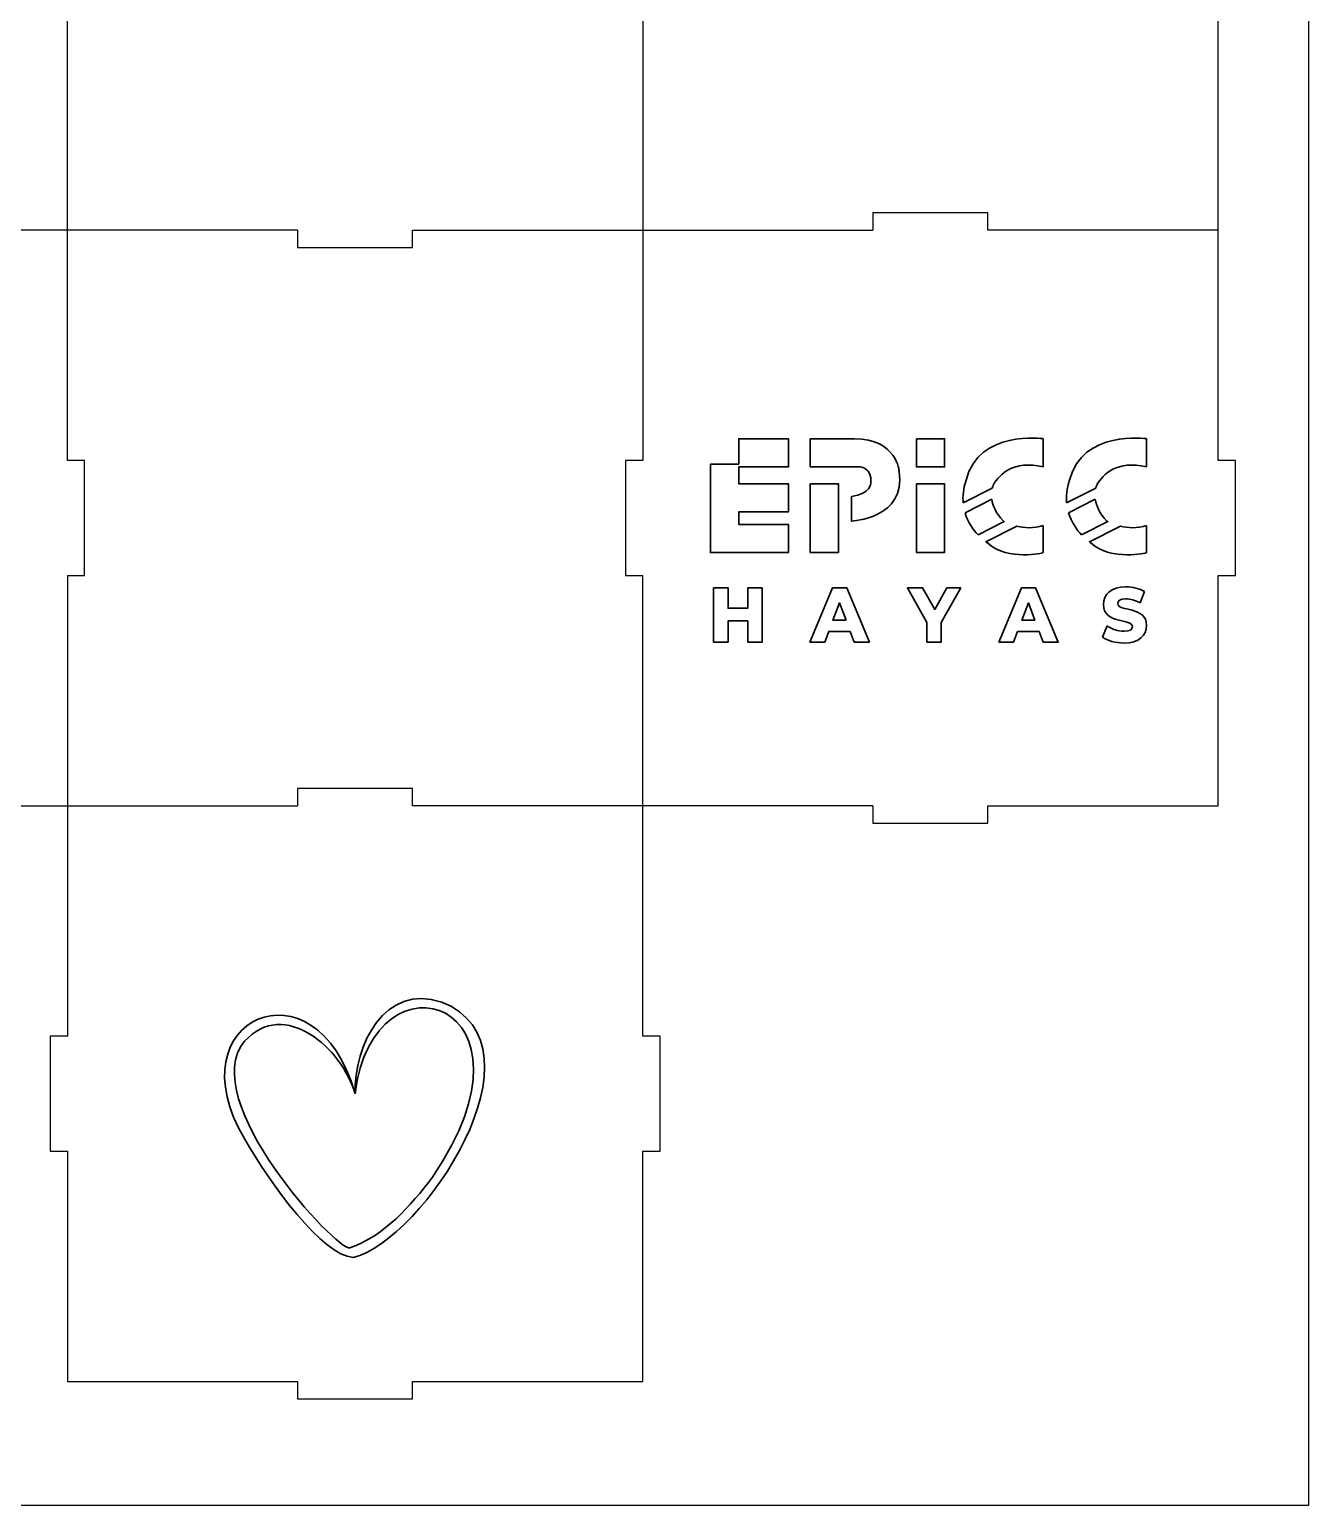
# Model space of a CAD drawing. Header units: centimetres. Extents: x 1688 to 1995, y 2111 to 2191.
# Drawn here: x 1972.69 to 1994.91, y 2139.47 to 2165.11 of the extents above; entities that cross this region are included whole.
import ezdxf

# ---------------------------------------------------------------- set-up
doc = ezdxf.new("R2010")
doc.units = ezdxf.units.CM
doc.layers.add('PDF_Capa 1', color=7, linetype='Continuous', true_color=0xc80000)

msp = doc.modelspace()

# ---------------------------------------------------------------- linework, layer by layer
msp.add_lwpolyline([(1961.908, 2183.902), (1994.913, 2183.902), (1994.913, 2139.466), (1961.908, 2139.466)], close=True)
at = {"layer": 'PDF_Capa 1'}
for points in [[(1963.343, 2165.619), (1963.343, 2157.619), (1963.043, 2157.619), (1963.043, 2155.619), (1963.343, 2155.619), (1963.343, 2151.619), (1967.343, 2151.619), (1967.343, 2151.319), (1969.343, 2151.319), (1969.343, 2151.619), (1977.343, 2151.619)], [(1973.343, 2155.619), (1973.643, 2155.619), (1973.643, 2157.619), (1973.343, 2157.619), (1973.343, 2165.619)], [(1983.343, 2165.619), (1983.343, 2157.619), (1983.043, 2157.619), (1983.043, 2155.619), (1983.343, 2155.619)], [(1987.343, 2151.619), (1987.343, 2151.319), (1989.343, 2151.319), (1989.343, 2151.619), (1993.343, 2151.619), (1993.343, 2155.619), (1993.643, 2155.619), (1993.643, 2157.619), (1993.343, 2157.619), (1993.343, 2165.619)], [(1977.343, 2161.619), (1969.343, 2161.619), (1969.343, 2161.919), (1967.343, 2161.919)], [(1989.343, 2161.919), (1987.343, 2161.919)], [(1987.343, 2161.919), (1987.343, 2161.619)], [(1989.343, 2161.619), (1989.343, 2161.919)], [(1977.343, 2161.619), (1977.343, 2161.319), (1979.343, 2161.319)], [(1979.343, 2161.619), (1987.343, 2161.619)], [(1979.343, 2161.319), (1979.343, 2161.619)], [(1993.343, 2161.619), (1989.343, 2161.619)], [(1973.343, 2155.619), (1973.343, 2147.619), (1973.043, 2147.619), (1973.043, 2145.619), (1973.343, 2145.619), (1973.343, 2141.619), (1977.343, 2141.619), (1977.343, 2141.319), (1979.343, 2141.319), (1979.343, 2141.619), (1983.343, 2141.619), (1983.343, 2145.619), (1983.643, 2145.619), (1983.643, 2147.619), (1983.343, 2147.619), (1983.343, 2155.619)], [(1987.343, 2151.619), (1979.343, 2151.619), (1979.343, 2151.919), (1977.343, 2151.919), (1977.343, 2151.619)]]:
    msp.add_lwpolyline(points, dxfattribs=at)
at = {"layer": 'PDF_Capa 1', "color": 1, "lineweight": 35, "true_color": 0xf40000}
for points in [[(1985.011, 2157.554), (1984.52, 2157.554), (1984.52, 2156.019), (1985.875, 2156.019), (1985.875, 2156.509), (1985.011, 2156.509), (1985.011, 2156.725), (1985.875, 2156.725), (1985.875, 2157.216), (1985.011, 2157.216), (1985.011, 2157.508), (1985.875, 2157.508), (1985.875, 2157.998), (1985.011, 2157.998)], [(1988.098, 2157.998), (1988.588, 2157.998), (1988.588, 2157.508), (1988.098, 2157.508)], [(1986.253, 2157.216), (1986.743, 2157.216), (1986.743, 2156.023), (1986.253, 2156.023)], [(1988.098, 2157.216), (1988.588, 2157.216), (1988.588, 2156.023), (1988.098, 2156.023)], [(1985.418, 2155.405), (1985.418, 2154.465), (1985.167, 2154.465), (1985.167, 2154.832), (1984.825, 2154.832), (1984.825, 2154.465), (1984.574, 2154.465), (1984.574, 2155.405), (1984.825, 2155.405), (1984.825, 2155.052), (1985.167, 2155.052), (1985.167, 2155.405)], [(1986.95, 2154.648), (1986.575, 2154.648), (1986.505, 2154.465), (1986.249, 2154.465), (1986.641, 2155.405), (1986.888, 2155.405), (1987.281, 2154.465), (1987.02, 2154.465)], [(1988.531, 2154.802), (1988.531, 2154.465), (1988.28, 2154.465), (1988.28, 2154.806), (1987.942, 2155.405), (1988.207, 2155.405), (1988.417, 2155.032), (1988.628, 2155.405), (1988.871, 2155.405)], [(1990.233, 2154.648), (1989.858, 2154.648), (1989.788, 2154.465), (1989.532, 2154.465), (1989.924, 2155.405), (1990.171, 2155.405), (1990.564, 2154.465), (1990.303, 2154.465)], [(1986.876, 2154.844), (1986.762, 2155.145), (1986.648, 2154.844)], [(1990.16, 2154.844), (1990.046, 2155.145), (1989.932, 2154.844)]]:
    msp.add_lwpolyline(points, close=True, dxfattribs=at)
for points in [[(1987.02, 2157.998), (1986.253, 2157.998), (1986.253, 2157.508), (1987.113, 2157.508)], [(1990.301, 2157.508), (1990.301, 2157.998)], [(1992.099, 2157.508), (1992.099, 2157.998)], [(1988.912, 2156.882), (1989.418, 2157.139)], [(1988.961, 2157.275), (1988.961, 2157.275)], [(1990.71, 2156.882), (1991.217, 2157.139)], [(1990.76, 2157.275), (1990.759, 2157.275)], [(1986.973, 2156.996), (1986.973, 2156.565)], [(1989.41, 2156.945), (1988.945, 2156.71)], [(1991.208, 2156.945), (1990.743, 2156.71)], [(1990.301, 2156.018), (1990.301, 2156.488)], [(1992.099, 2156.018), (1992.099, 2156.488)], [(1992.063, 2155.342), (1991.986, 2155.145)]]:
    msp.add_lwpolyline(points, dxfattribs=at)
for points in [[(1989.171, 2156.326), (1989.627, 2156.557, -0.01067), (1989.612, 2156.565)], [(1990.97, 2156.326), (1991.426, 2156.557, -0.008586), (1991.41, 2156.565)], [(1989.845, 2156.479), (1989.307, 2156.206, 0.015153), (1989.332, 2156.188)], [(1991.644, 2156.479), (1991.105, 2156.206, 0.015153), (1991.13, 2156.188)], [(1991.333, 2154.55), (1991.415, 2154.746, 0.145835), (1991.708, 2154.653)]]:
    msp.add_lwpolyline(points, format="xyb", dxfattribs=at)
for points in [[(1990.301, 2157.998), (1990.301, 2157.998), (1989.184, 2158.16), (1988.961, 2157.275)], [(1992.099, 2157.998), (1992.099, 2157.998), (1990.983, 2158.16), (1990.76, 2157.275)], [(1987.799, 2157.426), (1987.799, 2157.426), (1987.763, 2157.998), (1987.02, 2157.998)], [(1989.442, 2157.207), (1989.543, 2157.378), (1989.784, 2157.627), (1990.301, 2157.508)], [(1991.241, 2157.207), (1991.342, 2157.378), (1991.582, 2157.627), (1992.099, 2157.508)], [(1986.973, 2156.565), (1986.973, 2156.565), (1987.93, 2156.619), (1987.799, 2157.426)], [(1987.113, 2157.508), (1987.113, 2157.508), (1987.339, 2157.491), (1987.307, 2157.227)], [(1987.307, 2157.227), (1987.307, 2157.227), (1987.307, 2157.036), (1986.973, 2156.996)], [(1988.961, 2157.275), (1988.914, 2157.13), (1988.901, 2156.999), (1988.912, 2156.882)], [(1989.418, 2157.139), (1989.429, 2157.182), (1989.442, 2157.207), (1989.442, 2157.207)], [(1990.759, 2157.275), (1990.712, 2157.13), (1990.7, 2156.999), (1990.71, 2156.882)], [(1991.217, 2157.139), (1991.228, 2157.182), (1991.241, 2157.207), (1991.241, 2157.207)], [(1989.612, 2156.565), (1989.478, 2156.705), (1989.425, 2156.837), (1989.41, 2156.945)], [(1991.41, 2156.565), (1991.276, 2156.705), (1991.224, 2156.837), (1991.208, 2156.945)], [(1988.945, 2156.71), (1988.995, 2156.542), (1989.089, 2156.414), (1989.171, 2156.326)], [(1990.743, 2156.71), (1990.793, 2156.542), (1990.887, 2156.414), (1990.97, 2156.326)], [(1990.301, 2156.488), (1990.138, 2156.432), (1989.973, 2156.447), (1989.845, 2156.479)], [(1992.099, 2156.488), (1991.937, 2156.432), (1991.772, 2156.447), (1991.644, 2156.479)], [(1989.332, 2156.188), (1989.705, 2155.861), (1990.301, 2156.018), (1990.301, 2156.018)], [(1991.13, 2156.188), (1991.504, 2155.861), (1992.099, 2156.018), (1992.099, 2156.018)], [(1991.348, 2155.119), (1991.348, 2155.287), (1991.477, 2155.424), (1991.741, 2155.424)], [(1991.741, 2155.424), (1991.856, 2155.424), (1991.975, 2155.396), (1992.063, 2155.342)], [(1991.853, 2154.73), (1991.853, 2154.879), (1991.348, 2154.77), (1991.348, 2155.119)], [(1991.74, 2155.217), (1991.635, 2155.217), (1991.597, 2155.18), (1991.597, 2155.133)], [(1991.597, 2155.133), (1991.597, 2154.989), (1992.1, 2155.096), (1992.1, 2154.75)], [(1991.986, 2155.145), (1991.901, 2155.193), (1991.817, 2155.217), (1991.74, 2155.217)], [(1991.707, 2154.447), (1991.561, 2154.447), (1991.417, 2154.488), (1991.333, 2154.55)], [(1992.1, 2154.75), (1992.1, 2154.586), (1991.97, 2154.447), (1991.707, 2154.447)], [(1991.708, 2154.653), (1991.812, 2154.653), (1991.853, 2154.684), (1991.853, 2154.73)]]:
    msp.add_open_spline(points, degree=3, dxfattribs=at)
at = {"layer": 'PDF_Capa 1', "color": 20, "lineweight": 35, "true_color": 0xf42900}
for points in [[(1978.343, 2146.619), (1978.654, 2149.218), (1981.775, 2148.227), (1979.689, 2145.17)], [(1978.343, 2146.619), (1977.671, 2149.024), (1975.162, 2147.923), (1976.427, 2145.832)], [(1979.849, 2148.211), (1978.858, 2148.544), (1978.325, 2147.465), (1978.343, 2146.619)], [(1976.424, 2147.531), (1977.114, 2148.288), (1978.121, 2147.41), (1978.343, 2146.619)], [(1978.309, 2143.776), (1979.519, 2144.055), (1981.766, 2147.457), (1979.849, 2148.211)], [(1978.254, 2143.939), (1978.037, 2143.879), (1975.572, 2146.51), (1976.424, 2147.531)], [(1976.427, 2145.832), (1976.869, 2145.053), (1977.783, 2143.798), (1978.309, 2143.776)], [(1979.689, 2145.17), (1979.309, 2144.667), (1978.858, 2144.158), (1978.254, 2143.939)]]:
    msp.add_open_spline(points, degree=3, dxfattribs=at)

doc.saveas('drawing.dxf')
